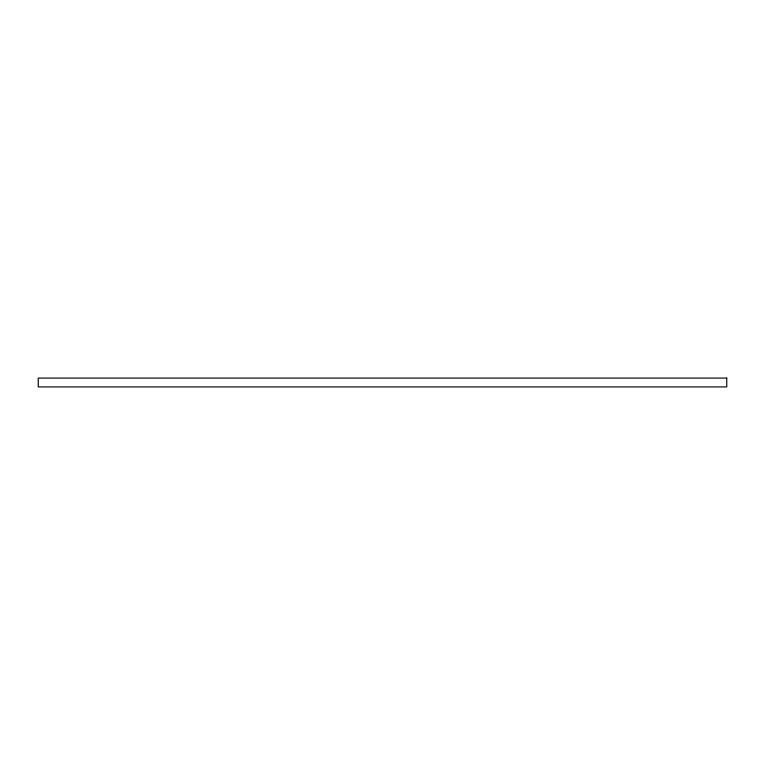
<?xml version="1.0" encoding="UTF-8"?>
<svg xmlns="http://www.w3.org/2000/svg" width="765" height="765" viewBox="0 0 765 765"><rect width="100%" height="100%" fill="white"/><g stroke="black" fill="none" stroke-linecap="round" stroke-linejoin="round"><path stroke-width="1.15" d="M726.75 378.082L38.25 378.082L38.25 386.918L726.75 386.918L726.75 378.082"/></g></svg>
